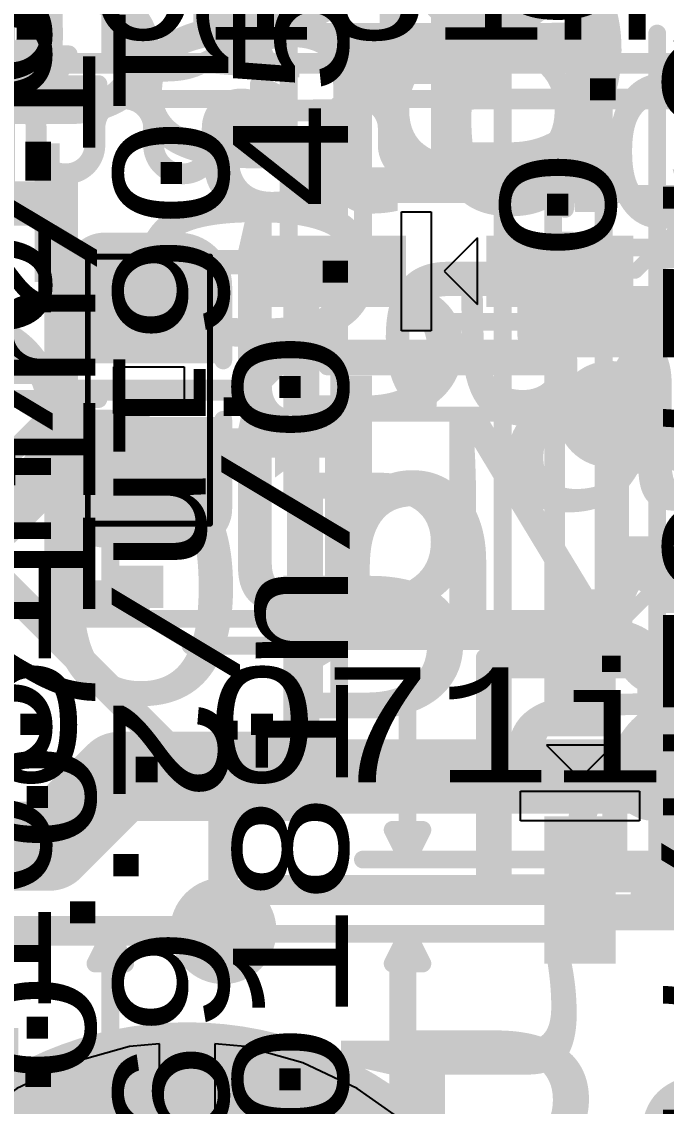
# Model space of a CAD drawing. Header units: inches. Extents: x -2.12 to 4.45, y -3.15 to 1.57.
# Drawn here: x 2.405 to 2.6219, y -1.1267 to -0.7616 of the extents above; entities that cross this region are included whole.
import ezdxf

# ---------------------------------------------------------------- set-up
doc = ezdxf.new("R2010")
doc.units = ezdxf.units.IN
doc.header["$MEASUREMENT"] = 0
for name, color, linetype in [('Bottom', 5, 'Continuous'), ('Bottom Solder', 6, 'Continuous'), ('Measures', 56, 'Continuous'), ('tDocu', 76, 'Continuous'), ('Top', 1, 'Continuous'), ('Top Glue Points', 56, 'Continuous'), ('Top Overlay', 2, 'Continuous'), ('Top Paste', 8, 'Continuous'), ('Top Solder', 216, 'Continuous'), ('Top Value', 56, 'Continuous'), ('tPlace', 56, 'Continuous'), ('Via Holes', 16, 'Continuous')]:
    doc.layers.add(name, color=color, linetype=linetype)
doc.styles.add('Arial', font='', dxfattribs={"height": 0.2})
doc.styles.add('Courier New', font='', dxfattribs={"height": 0.2})
doc.styles.get('Arial').set_extended_font_data('Arial')
doc.styles.get('Courier New').set_extended_font_data('Courier New')

# ---------------------------------------------------------------- blocks, each defined once
blk = doc.blocks.new('SOD323_NEX_L_3')
at = {"layer": 'Measures', "const_width": 0.006}
blk.add_lwpolyline([(-0.103, 0.058), (-0.053, 0.058)], dxfattribs=at)
at = {"layer": 'Measures', "const_width": 0.003}
blk.add_lwpolyline([(-0.1045, 0.058, 1), (-0.1015, 0.058, 1)], format="xyb", close=True, dxfattribs=at)
at = {"layer": 'Measures', "style": 'Courier New'}
blk.add_text('0.018in/0.457mm', height=0.03875, dxfattribs=at).set_placement((-0.199, 0.078))
blk = doc.blocks.new('SOD323_NEX_L_8')
at = {"layer": 'Measures', "style": 'Courier New'}
for s, height, p in [('0.071in/1.803mm', 0.03875, (-0.159, -0.172)), ('Default Padstyle: RX41p5Y16D0T', 0.0775, (-0.644, -0.333)), ('Alt 1 Padstyle: OX60Y90D30P', 0.0775, (-0.583, -0.408))]:
    blk.add_text(s, height=height, dxfattribs=at).set_placement(p)
blk = doc.blocks.new('SOD323_NEX_L_9')
at = {"layer": 'Top'}
for points in [[(-0.059, 0.008), (-0.0175, 0.008), (-0.0175, -0.008), (-0.059, -0.008)], [(0.0175, 0.008), (0.059, 0.008), (0.059, -0.008), (0.0175, -0.008)]]:
    blk.add_hatch(color=1, dxfattribs=at).paths.add_polyline_path(points)
at = {"layer": 'Top Paste'}
for points in [[(-0.059, 0.008), (-0.0175, 0.008), (-0.0175, -0.008), (-0.059, -0.008)], [(0.0175, 0.008), (0.059, 0.008), (0.059, -0.008), (0.0175, -0.008)]]:
    blk.add_hatch(color=8, dxfattribs=at).paths.add_polyline_path(points)
at = {"layer": 'Top Solder'}
for points in [[(-0.063, 0.012), (-0.0135, 0.012), (-0.0135, -0.012), (-0.063, -0.012)], [(0.0135, 0.012), (0.063, 0.012), (0.063, -0.012), (0.0135, -0.012)]]:
    blk.add_hatch(color=216, dxfattribs=at).paths.add_polyline_path(points)
at = {"layer": 'Measures', "const_width": 0.006}
for points in [[(-0.053, 0.058), (-0.053, 0.158)], [(0.053, 0.008), (0.053, 0.158)], [(-0.028, 0.058), (-0.028, 0.073)], [(-0.063, 0.053), (-0.063, 0.063)], [(-0.063, 0.063), (-0.053, 0.058)], [(-0.028, 0.058), (-0.018, 0.063)], [(-0.018, 0.053), (-0.018, 0.063)], [(-0.103, 0.058), (-0.053, 0.058)], [(-0.063, 0.053), (-0.053, 0.058)], [(-0.053, 0), (-0.053, 0.058)], [(-0.028, 0.058), (-0.018, 0.053)], [(-0.028, 0.058), (0.022, 0.058)], [(-0.028, 0), (-0.028, 0.058)], [(0, 0.026), (0.236, 0.026)], [(0.053, 0.008), (0.153, 0.008)], [(0.053, 0), (0.053, 0.008)], [(-0.036, -0.126), (-0.036, 0)], [(0.036, -0.126), (0.036, 0)], [(0.053, -0.008), (0.153, -0.008)], [(0, -0.026), (0.236, -0.026)], [(-0.046, -0.132), (-0.046, -0.122)], [(-0.046, -0.122), (-0.036, -0.126)], [(0.036, -0.126), (0.046, -0.122)], [(0.046, -0.132), (0.046, -0.122)], [(-0.086, -0.126), (-0.036, -0.126)], [(-0.046, -0.132), (-0.036, -0.126)], [(-0.036, -0.142), (-0.036, -0.126)], [(0.036, -0.126), (0.046, -0.132)], [(0.036, -0.126), (0.086, -0.126)], [(0.036, -0.142), (0.036, -0.126)]]:
    blk.add_lwpolyline(points, dxfattribs=at)
at = {"layer": 'Measures', "const_width": 0.003}
for points in [[(-0.0295, 0.073, 1), (-0.0265, 0.073, 1)], [(-0.0645, 0.063, 1), (-0.0615, 0.063, 1)], [(-0.0645, 0.063, 1), (-0.0615, 0.063, 1)], [(-0.0195, 0.063, 1), (-0.0165, 0.063, 1)], [(-0.0195, 0.063, 1), (-0.0165, 0.063, 1)], [(-0.1045, 0.058, 1), (-0.1015, 0.058, 1)], [(-0.0545, 0.058, 1), (-0.0515, 0.058, 1)], [(-0.0545, 0.058, 1), (-0.0515, 0.058, 1)], [(-0.0545, 0.058, 1), (-0.0515, 0.058, 1)], [(-0.0545, 0.058, 1), (-0.0515, 0.058, 1)], [(-0.0545, 0.058, 1), (-0.0515, 0.058, 1)], [(-0.0295, 0.058, 1), (-0.0265, 0.058, 1)], [(-0.0295, 0.058, 1), (-0.0265, 0.058, 1)], [(-0.0295, 0.058, 1), (-0.0265, 0.058, 1)], [(-0.0295, 0.058, 1), (-0.0265, 0.058, 1)], [(-0.0295, 0.058, 1), (-0.0265, 0.058, 1)], [(0.0205, 0.058, 1), (0.0235, 0.058, 1)], [(-0.0645, 0.053, 1), (-0.0615, 0.053, 1)], [(-0.0645, 0.053, 1), (-0.0615, 0.053, 1)], [(-0.0195, 0.053, 1), (-0.0165, 0.053, 1)], [(-0.0195, 0.053, 1), (-0.0165, 0.053, 1)], [(-0.0015, 0.026, 1), (0.0015, 0.026, 1)], [(0.0515, 0.008, 1), (0.0545, 0.008, 1)], [(0.0515, 0.008, 1), (0.0545, 0.008, 1)], [(0.0515, 0.008, 1), (0.0545, 0.008, 1)], [(-0.0545, 0, 1), (-0.0515, 0, 1)], [(-0.0375, 0, 1), (-0.0345, 0, 1)], [(-0.0295, 0, 1), (-0.0265, 0, 1)], [(0.0345, 0, 1), (0.0375, 0, 1)], [(0.0515, 0, 1), (0.0545, 0, 1)], [(0.0515, -0.008, 1), (0.0545, -0.008, 1)], [(-0.0015, -0.026, 1), (0.0015, -0.026, 1)], [(-0.0475, -0.122, 1), (-0.0445, -0.122, 1)], [(-0.0475, -0.122, 1), (-0.0445, -0.122, 1)], [(0.0445, -0.122, 1), (0.0475, -0.122, 1)], [(0.0445, -0.122, 1), (0.0475, -0.122, 1)], [(-0.0875, -0.126, 1), (-0.0845, -0.126, 1)], [(-0.0375, -0.126, 1), (-0.0345, -0.126, 1)], [(-0.0375, -0.126, 1), (-0.0345, -0.126, 1)], [(-0.0375, -0.126, 1), (-0.0345, -0.126, 1)], [(-0.0375, -0.126, 1), (-0.0345, -0.126, 1)], [(-0.0375, -0.126, 1), (-0.0345, -0.126, 1)], [(0.0345, -0.126, 1), (0.0375, -0.126, 1)], [(0.0345, -0.126, 1), (0.0375, -0.126, 1)], [(0.0345, -0.126, 1), (0.0375, -0.126, 1)], [(0.0345, -0.126, 1), (0.0375, -0.126, 1)], [(0.0345, -0.126, 1), (0.0375, -0.126, 1)], [(-0.0475, -0.132, 1), (-0.0445, -0.132, 1)], [(-0.0475, -0.132, 1), (-0.0445, -0.132, 1)], [(0.0445, -0.132, 1), (0.0475, -0.132, 1)], [(0.0445, -0.132, 1), (0.0475, -0.132, 1)], [(-0.0375, -0.142, 1), (-0.0345, -0.142, 1)], [(0.0345, -0.142, 1), (0.0375, -0.142, 1)]]:
    blk.add_lwpolyline(points, format="xyb", close=True, dxfattribs=at)
at = {"layer": 'tDocu', "const_width": 0.006}
for points in [[(-0.036, -0.026), (-0.036, 0.026)], [(-0.036, 0.026), (0.036, 0.026)], [(0.036, -0.026), (0.036, 0.026)], [(-0.053, -0.008), (-0.053, 0.008)], [(-0.053, 0.008), (-0.036, 0.008)], [(-0.036, -0.008), (-0.036, 0.008)], [(0.035, 0.008), (0.053, 0.008)], [(0.035, 0.008), (0.036, -0.008)], [(0.053, -0.008), (0.053, 0.008)], [(-0.053, -0.008), (-0.036, -0.008)], [(0.036, -0.008), (0.053, -0.008)], [(-0.036, -0.026), (0.036, -0.026)]]:
    blk.add_lwpolyline(points, dxfattribs=at)
at = {"layer": 'tDocu', "const_width": 0.003}
for points in [[(-0.0375, 0.026, 1), (-0.0345, 0.026, 1)], [(-0.0375, 0.026, 1), (-0.0345, 0.026, 1)], [(0.0345, 0.026, 1), (0.0375, 0.026, 1)], [(0.0345, 0.026, 1), (0.0375, 0.026, 1)], [(-0.0545, 0.008, 1), (-0.0515, 0.008, 1)], [(-0.0545, 0.008, 1), (-0.0515, 0.008, 1)], [(-0.0375, 0.008, 1), (-0.0345, 0.008, 1)], [(-0.0375, 0.008, 1), (-0.0345, 0.008, 1)], [(0.0335, 0.008, 1), (0.0365, 0.008, 1)], [(0.0335, 0.008, 1), (0.0365, 0.008, 1)], [(0.0515, 0.008, 1), (0.0545, 0.008, 1)], [(0.0515, 0.008, 1), (0.0545, 0.008, 1)], [(-0.0545, -0.008, 1), (-0.0515, -0.008, 1)], [(-0.0545, -0.008, 1), (-0.0515, -0.008, 1)], [(-0.0375, -0.008, 1), (-0.0345, -0.008, 1)], [(-0.0375, -0.008, 1), (-0.0345, -0.008, 1)], [(0.0345, -0.008, 1), (0.0375, -0.008, 1)], [(0.0345, -0.008, 1), (0.0375, -0.008, 1)], [(0.0515, -0.008, 1), (0.0545, -0.008, 1)], [(0.0515, -0.008, 1), (0.0545, -0.008, 1)], [(-0.0375, -0.026, 1), (-0.0345, -0.026, 1)], [(-0.0375, -0.026, 1), (-0.0345, -0.026, 1)], [(0.0345, -0.026, 1), (0.0375, -0.026, 1)], [(0.0345, -0.026, 1), (0.0375, -0.026, 1)]]:
    blk.add_lwpolyline(points, format="xyb", close=True, dxfattribs=at)
at = {"layer": 'tPlace'}
for p, q in [((-0.015, -0.02), (-0.015, 0.02)), ((-0.015, 0.02), (-0.005, 0.02)), ((-0.005, 0.02), (-0.005, -0.02)), ((0.0105, 0.01121), (-0.00071, 0)), ((0.0105, -0.01121), (0.0105, 0.01121)), ((-0.00071, 0), (0.0105, -0.01121)), ((-0.005, -0.02), (-0.015, -0.02))]:
    blk.add_line(p, q, dxfattribs=at)
at = {"layer": 'tPlace', "const_width": 0.006}
for points in [[(-0.04, 0.02), (-0.04, 0.032)], [(-0.04, 0.032), (0.04, 0.032)], [(0.04, 0.021), (0.04, 0.032)], [(-0.04, -0.032), (-0.04, -0.02)], [(0.04, -0.032), (0.04, -0.021)], [(-0.04, -0.032), (0.04, -0.032)]]:
    blk.add_lwpolyline(points, dxfattribs=at)
at = {"layer": 'tPlace', "const_width": 0.003}
for points in [[(-0.0415, 0.032, 1), (-0.0385, 0.032, 1)], [(-0.0415, 0.032, 1), (-0.0385, 0.032, 1)], [(0.0385, 0.032, 1), (0.0415, 0.032, 1)], [(0.0385, 0.032, 1), (0.0415, 0.032, 1)], [(-0.0415, 0.02, 1), (-0.0385, 0.02, 1)], [(0.0385, 0.021, 1), (0.0415, 0.021, 1)], [(-0.0415, -0.02, 1), (-0.0385, -0.02, 1)], [(0.0385, -0.021, 1), (0.0415, -0.021, 1)], [(-0.0415, -0.032, 1), (-0.0385, -0.032, 1)], [(-0.0415, -0.032, 1), (-0.0385, -0.032, 1)], [(0.0385, -0.032, 1), (0.0415, -0.032, 1)], [(0.0385, -0.032, 1), (0.0415, -0.032, 1)]]:
    blk.add_lwpolyline(points, format="xyb", close=True, dxfattribs=at)
at = {"layer": 'Measures', "style": 'Courier New'}
for s, height, p in [('0.018in/0.457mm', 0.03875, (-0.199, 0.078)), ('0.071in/1.803mm', 0.03875, (-0.159, -0.172)), ('Default Padstyle: RX41p5Y16D0T', 0.0775, (-0.644, -0.333))]:
    blk.add_text(s, height=height, dxfattribs=at).set_placement(p)
blk = doc.blocks.new('SOD323_NEX_L_10')
at = {"layer": 'Top'}
for points in [[(-0.059, 0.008), (-0.0175, 0.008), (-0.0175, -0.008), (-0.059, -0.008)], [(0.0175, 0.008), (0.059, 0.008), (0.059, -0.008), (0.0175, -0.008)]]:
    blk.add_hatch(color=1, dxfattribs=at).paths.add_polyline_path(points)
at = {"layer": 'Top Paste'}
for points in [[(-0.059, 0.008), (-0.0175, 0.008), (-0.0175, -0.008), (-0.059, -0.008)], [(0.0175, 0.008), (0.059, 0.008), (0.059, -0.008), (0.0175, -0.008)]]:
    blk.add_hatch(color=8, dxfattribs=at).paths.add_polyline_path(points)
at = {"layer": 'Top Solder'}
for points in [[(-0.063, 0.012), (-0.0135, 0.012), (-0.0135, -0.012), (-0.063, -0.012)], [(0.0135, 0.012), (0.063, 0.012), (0.063, -0.012), (0.0135, -0.012)]]:
    blk.add_hatch(color=216, dxfattribs=at).paths.add_polyline_path(points)
at = {"layer": 'Measures', "const_width": 0.006}
for points in [[(-0.053, 0.173), (-0.053, 0.158)], [(0.053, 0.173), (0.053, 0.158)], [(-0.063, 0.163), (-0.063, 0.153)], [(-0.063, 0.163), (-0.053, 0.158)], [(0.063, 0.163), (0.053, 0.158)], [(0.063, 0.163), (0.063, 0.153)], [(-0.103, 0.158), (-0.053, 0.158)], [(-0.053, 0.158), (-0.063, 0.153)], [(-0.053, 0.158), (-0.053, 0.058)], [(0.053, 0.158), (0.063, 0.153)], [(0.053, 0.158), (0.103, 0.158)], [(0.053, 0.158), (0.053, 0.008)], [(0.236, 0.076), (0.236, 0.026)], [(-0.028, 0.073), (-0.028, 0.058)], [(-0.063, 0.063), (-0.063, 0.053)], [(-0.063, 0.063), (-0.053, 0.058)], [(-0.018, 0.063), (-0.028, 0.058)], [(-0.018, 0.063), (-0.018, 0.053)], [(-0.103, 0.058), (-0.053, 0.058)], [(-0.053, 0.058), (-0.063, 0.053)], [(-0.053, 0.058), (-0.053, 0)], [(-0.028, 0.058), (-0.018, 0.053)], [(-0.028, 0.058), (0.022, 0.058)], [(-0.028, 0.058), (-0.028, 0)], [(0.153, 0.058), (0.153, 0.008)], [(0.23, 0.036), (0.24, 0.036)], [(0.23, 0.036), (0.236, 0.026)], [(0.24, 0.036), (0.236, 0.026)], [(0, 0.026), (0.236, 0.026)], [(0.236, 0.026), (0.25, 0.026)], [(0.148, 0.018), (0.158, 0.018)], [(0.148, 0.018), (0.153, 0.008)], [(0.158, 0.018), (0.153, 0.008)], [(0.053, 0.008), (0.153, 0.008)], [(0.053, 0.008), (0.053, 0)], [(0.153, 0.008), (0.168, 0.008)], [(-0.036, 0), (-0.036, -0.126)], [(0.036, 0), (0.036, -0.126)], [(0.053, -0.008), (0.153, -0.008)], [(0.153, -0.008), (0.148, -0.018)], [(0.153, -0.008), (0.158, -0.018)], [(0.153, -0.008), (0.153, -0.058)], [(0.153, -0.008), (0.168, -0.008)], [(0.148, -0.018), (0.158, -0.018)], [(0, -0.026), (0.236, -0.026)], [(0.236, -0.026), (0.23, -0.036)], [(0.236, -0.026), (0.24, -0.036)], [(0.236, -0.026), (0.236, -0.076)], [(0.236, -0.026), (0.25, -0.026)]]:
    blk.add_lwpolyline(points, dxfattribs=at)
at = {"layer": 'Measures', "const_width": 0.003}
for points in [[(-0.0545, 0.173, 1), (-0.0515, 0.173, 1)], [(0.0515, 0.173, 1), (0.0545, 0.173, 1)], [(-0.0645, 0.163, 1), (-0.0615, 0.163, 1)], [(-0.0645, 0.163, 1), (-0.0615, 0.163, 1)], [(0.0615, 0.163, 1), (0.0645, 0.163, 1)], [(0.0615, 0.163, 1), (0.0645, 0.163, 1)], [(-0.1045, 0.158, 1), (-0.1015, 0.158, 1)], [(-0.0545, 0.158, 1), (-0.0515, 0.158, 1)], [(-0.0545, 0.158, 1), (-0.0515, 0.158, 1)], [(-0.0545, 0.158, 1), (-0.0515, 0.158, 1)], [(-0.0545, 0.158, 1), (-0.0515, 0.158, 1)], [(-0.0545, 0.158, 1), (-0.0515, 0.158, 1)], [(0.0515, 0.158, 1), (0.0545, 0.158, 1)], [(0.0515, 0.158, 1), (0.0545, 0.158, 1)], [(0.0515, 0.158, 1), (0.0545, 0.158, 1)], [(0.0515, 0.158, 1), (0.0545, 0.158, 1)], [(0.0515, 0.158, 1), (0.0545, 0.158, 1)], [(0.1015, 0.158, 1), (0.1045, 0.158, 1)], [(-0.0645, 0.153, 1), (-0.0615, 0.153, 1)], [(-0.0645, 0.153, 1), (-0.0615, 0.153, 1)], [(0.0615, 0.153, 1), (0.0645, 0.153, 1)], [(0.0615, 0.153, 1), (0.0645, 0.153, 1)], [(0.2345, 0.076, 1), (0.2375, 0.076, 1)], [(-0.0295, 0.073, 1), (-0.0265, 0.073, 1)], [(-0.0645, 0.063, 1), (-0.0615, 0.063, 1)], [(-0.0645, 0.063, 1), (-0.0615, 0.063, 1)], [(-0.0195, 0.063, 1), (-0.0165, 0.063, 1)], [(-0.0195, 0.063, 1), (-0.0165, 0.063, 1)], [(-0.1045, 0.058, 1), (-0.1015, 0.058, 1)], [(-0.0545, 0.058, 1), (-0.0515, 0.058, 1)], [(-0.0545, 0.058, 1), (-0.0515, 0.058, 1)], [(-0.0545, 0.058, 1), (-0.0515, 0.058, 1)], [(-0.0545, 0.058, 1), (-0.0515, 0.058, 1)], [(-0.0545, 0.058, 1), (-0.0515, 0.058, 1)], [(-0.0295, 0.058, 1), (-0.0265, 0.058, 1)], [(-0.0295, 0.058, 1), (-0.0265, 0.058, 1)], [(-0.0295, 0.058, 1), (-0.0265, 0.058, 1)], [(-0.0295, 0.058, 1), (-0.0265, 0.058, 1)], [(-0.0295, 0.058, 1), (-0.0265, 0.058, 1)], [(0.0205, 0.058, 1), (0.0235, 0.058, 1)], [(0.1515, 0.058, 1), (0.1545, 0.058, 1)], [(-0.0645, 0.053, 1), (-0.0615, 0.053, 1)], [(-0.0645, 0.053, 1), (-0.0615, 0.053, 1)], [(-0.0195, 0.053, 1), (-0.0165, 0.053, 1)], [(-0.0195, 0.053, 1), (-0.0165, 0.053, 1)], [(0.2285, 0.036, 1), (0.2315, 0.036, 1)], [(0.2285, 0.036, 1), (0.2315, 0.036, 1)], [(0.2385, 0.036, 1), (0.2415, 0.036, 1)], [(0.2385, 0.036, 1), (0.2415, 0.036, 1)], [(-0.0015, 0.026, 1), (0.0015, 0.026, 1)], [(0.2345, 0.026, 1), (0.2375, 0.026, 1)], [(0.2345, 0.026, 1), (0.2375, 0.026, 1)], [(0.2345, 0.026, 1), (0.2375, 0.026, 1)], [(0.2345, 0.026, 1), (0.2375, 0.026, 1)], [(0.2345, 0.026, 1), (0.2375, 0.026, 1)], [(0.2485, 0.026, 1), (0.2515, 0.026, 1)], [(0.1465, 0.018, 1), (0.1495, 0.018, 1)], [(0.1465, 0.018, 1), (0.1495, 0.018, 1)], [(0.1565, 0.018, 1), (0.1595, 0.018, 1)], [(0.1565, 0.018, 1), (0.1595, 0.018, 1)], [(0.0515, 0.008, 1), (0.0545, 0.008, 1)], [(0.0515, 0.008, 1), (0.0545, 0.008, 1)], [(0.0515, 0.008, 1), (0.0545, 0.008, 1)], [(0.1515, 0.008, 1), (0.1545, 0.008, 1)], [(0.1515, 0.008, 1), (0.1545, 0.008, 1)], [(0.1515, 0.008, 1), (0.1545, 0.008, 1)], [(0.1515, 0.008, 1), (0.1545, 0.008, 1)], [(0.1515, 0.008, 1), (0.1545, 0.008, 1)], [(0.1665, 0.008, 1), (0.1695, 0.008, 1)], [(-0.0545, 0, 1), (-0.0515, 0, 1)], [(-0.0375, 0, 1), (-0.0345, 0, 1)], [(-0.0295, 0, 1), (-0.0265, 0, 1)], [(0.0345, 0, 1), (0.0375, 0, 1)], [(0.0515, 0, 1), (0.0545, 0, 1)], [(0.0515, -0.008, 1), (0.0545, -0.008, 1)], [(0.1515, -0.008, 1), (0.1545, -0.008, 1)], [(0.1515, -0.008, 1), (0.1545, -0.008, 1)], [(0.1515, -0.008, 1), (0.1545, -0.008, 1)], [(0.1515, -0.008, 1), (0.1545, -0.008, 1)], [(0.1515, -0.008, 1), (0.1545, -0.008, 1)], [(0.1665, -0.008, 1), (0.1695, -0.008, 1)], [(0.1465, -0.018, 1), (0.1495, -0.018, 1)], [(0.1465, -0.018, 1), (0.1495, -0.018, 1)], [(0.1565, -0.018, 1), (0.1595, -0.018, 1)], [(0.1565, -0.018, 1), (0.1595, -0.018, 1)], [(-0.0015, -0.026, 1), (0.0015, -0.026, 1)], [(0.2345, -0.026, 1), (0.2375, -0.026, 1)], [(0.2345, -0.026, 1), (0.2375, -0.026, 1)], [(0.2345, -0.026, 1), (0.2375, -0.026, 1)], [(0.2345, -0.026, 1), (0.2375, -0.026, 1)], [(0.2345, -0.026, 1), (0.2375, -0.026, 1)], [(0.2485, -0.026, 1), (0.2515, -0.026, 1)]]:
    blk.add_lwpolyline(points, format="xyb", close=True, dxfattribs=at)
at = {"layer": 'tDocu', "const_width": 0.006}
for points in [[(-0.036, 0.026), (-0.036, -0.026)], [(-0.036, 0.026), (0.036, 0.026)], [(0.036, 0.026), (0.036, -0.026)], [(-0.053, 0.008), (-0.053, -0.008)], [(-0.053, 0.008), (-0.036, 0.008)], [(-0.036, 0.008), (-0.036, -0.008)], [(0.035, 0.008), (0.053, 0.008)], [(0.035, 0.008), (0.036, -0.008)], [(0.053, 0.008), (0.053, -0.008)], [(-0.053, -0.008), (-0.036, -0.008)], [(0.036, -0.008), (0.053, -0.008)], [(-0.036, -0.026), (0.036, -0.026)]]:
    blk.add_lwpolyline(points, dxfattribs=at)
at = {"layer": 'tDocu', "const_width": 0.003}
for points in [[(-0.0375, 0.026, 1), (-0.0345, 0.026, 1)], [(-0.0375, 0.026, 1), (-0.0345, 0.026, 1)], [(0.0345, 0.026, 1), (0.0375, 0.026, 1)], [(0.0345, 0.026, 1), (0.0375, 0.026, 1)], [(-0.0545, 0.008, 1), (-0.0515, 0.008, 1)], [(-0.0545, 0.008, 1), (-0.0515, 0.008, 1)], [(-0.0375, 0.008, 1), (-0.0345, 0.008, 1)], [(-0.0375, 0.008, 1), (-0.0345, 0.008, 1)], [(0.0335, 0.008, 1), (0.0365, 0.008, 1)], [(0.0335, 0.008, 1), (0.0365, 0.008, 1)], [(0.0515, 0.008, 1), (0.0545, 0.008, 1)], [(0.0515, 0.008, 1), (0.0545, 0.008, 1)], [(-0.0545, -0.008, 1), (-0.0515, -0.008, 1)], [(-0.0545, -0.008, 1), (-0.0515, -0.008, 1)], [(-0.0375, -0.008, 1), (-0.0345, -0.008, 1)], [(-0.0375, -0.008, 1), (-0.0345, -0.008, 1)], [(0.0345, -0.008, 1), (0.0375, -0.008, 1)], [(0.0345, -0.008, 1), (0.0375, -0.008, 1)], [(0.0515, -0.008, 1), (0.0545, -0.008, 1)], [(0.0515, -0.008, 1), (0.0545, -0.008, 1)], [(-0.0375, -0.026, 1), (-0.0345, -0.026, 1)], [(-0.0375, -0.026, 1), (-0.0345, -0.026, 1)], [(0.0345, -0.026, 1), (0.0375, -0.026, 1)], [(0.0345, -0.026, 1), (0.0375, -0.026, 1)]]:
    blk.add_lwpolyline(points, format="xyb", close=True, dxfattribs=at)
at = {"layer": 'tPlace'}
for p, q in [((-0.015, -0.02), (-0.015, 0.02)), ((-0.015, 0.02), (-0.005, 0.02)), ((-0.005, 0.02), (-0.005, -0.02)), ((0.0105, 0.01121), (-0.00071, 0)), ((0.0105, -0.01121), (0.0105, 0.01121)), ((-0.00071, 0), (0.0105, -0.01121)), ((-0.005, -0.02), (-0.015, -0.02))]:
    blk.add_line(p, q, dxfattribs=at)
at = {"layer": 'tPlace', "const_width": 0.006}
for points in [[(-0.04, 0.032), (-0.04, 0.02)], [(-0.04, 0.032), (0.04, 0.032)], [(0.04, 0.032), (0.04, 0.021)], [(-0.04, -0.02), (-0.04, -0.032)], [(0.04, -0.021), (0.04, -0.032)], [(-0.04, -0.032), (0.04, -0.032)]]:
    blk.add_lwpolyline(points, dxfattribs=at)
at = {"layer": 'tPlace', "const_width": 0.003}
for points in [[(-0.0415, 0.032, 1), (-0.0385, 0.032, 1)], [(-0.0415, 0.032, 1), (-0.0385, 0.032, 1)], [(0.0385, 0.032, 1), (0.0415, 0.032, 1)], [(0.0385, 0.032, 1), (0.0415, 0.032, 1)], [(-0.0415, 0.02, 1), (-0.0385, 0.02, 1)], [(0.0385, 0.021, 1), (0.0415, 0.021, 1)], [(-0.0415, -0.02, 1), (-0.0385, -0.02, 1)], [(0.0385, -0.021, 1), (0.0415, -0.021, 1)], [(-0.0415, -0.032, 1), (-0.0385, -0.032, 1)], [(-0.0415, -0.032, 1), (-0.0385, -0.032, 1)], [(0.0385, -0.032, 1), (0.0415, -0.032, 1)], [(0.0385, -0.032, 1), (0.0415, -0.032, 1)]]:
    blk.add_lwpolyline(points, format="xyb", close=True, dxfattribs=at)
at = {"layer": 'Measures', "style": 'Courier New'}
for s, p in [('0.106in/2.692mm', (-0.159, 0.178)), ('0.018in/0.457mm', (-0.199, 0.078)), ('0.016in/0.406mm', (0.173, -0.012))]:
    blk.add_text(s, height=0.03875, dxfattribs=at).set_placement(p)
blk = doc.blocks.new('SOD323_NEX_L_11')
at = {"layer": 'Measures', "const_width": 0.006}
for points in [[(-0.053, 0.158), (-0.053, 0.173)], [(0.053, 0.158), (0.053, 0.173)], [(-0.063, 0.153), (-0.063, 0.163)], [(-0.053, 0.158), (-0.063, 0.163)], [(0.053, 0.158), (0.063, 0.163)], [(0.063, 0.153), (0.063, 0.163)], [(-0.053, 0.158), (-0.103, 0.158)], [(-0.063, 0.153), (-0.053, 0.158)], [(-0.053, 0.058), (-0.053, 0.158)], [(0.063, 0.153), (0.053, 0.158)], [(0.103, 0.158), (0.053, 0.158)], [(0.053, 0.008), (0.053, 0.158)]]:
    blk.add_lwpolyline(points, dxfattribs=at)
at = {"layer": 'Measures', "const_width": 0.003}
for points in [[(-0.0545, 0.173, 1), (-0.0515, 0.173, 1)], [(0.0515, 0.173, 1), (0.0545, 0.173, 1)], [(-0.0645, 0.163, 1), (-0.0615, 0.163, 1)], [(-0.0645, 0.163, 1), (-0.0615, 0.163, 1)], [(0.0615, 0.163, 1), (0.0645, 0.163, 1)], [(0.0615, 0.163, 1), (0.0645, 0.163, 1)], [(-0.0545, 0.158, 1), (-0.0515, 0.158, 1)], [(-0.0545, 0.158, 1), (-0.0515, 0.158, 1)], [(-0.0545, 0.158, 1), (-0.0515, 0.158, 1)], [(-0.0545, 0.158, 1), (-0.0515, 0.158, 1)], [(-0.0545, 0.158, 1), (-0.0515, 0.158, 1)], [(0.0515, 0.158, 1), (0.0545, 0.158, 1)], [(0.0515, 0.158, 1), (0.0545, 0.158, 1)], [(0.0515, 0.158, 1), (0.0545, 0.158, 1)], [(0.0515, 0.158, 1), (0.0545, 0.158, 1)], [(0.0515, 0.158, 1), (0.0545, 0.158, 1)], [(0.1015, 0.158, 1), (0.1045, 0.158, 1)], [(-0.0645, 0.153, 1), (-0.0615, 0.153, 1)], [(-0.0645, 0.153, 1), (-0.0615, 0.153, 1)], [(0.0615, 0.153, 1), (0.0645, 0.153, 1)], [(0.0615, 0.153, 1), (0.0645, 0.153, 1)]]:
    blk.add_lwpolyline(points, format="xyb", close=True, dxfattribs=at)
at = {"layer": 'Measures', "style": 'Courier New'}
blk.add_text('0.106in/2.692mm', height=0.03875, dxfattribs=at).set_placement((-0.159, 0.178))
blk = doc.blocks.new('SMT_SPACER_5MMX2_5M_26')
at = {"layer": 'Top'}
h = blk.add_hatch(color=1, dxfattribs=at)
edge = h.paths.add_edge_path()
edge.add_arc((0, 0), 0.11811, 0, 360)
at = {"layer": 'Top Paste'}
h = blk.add_hatch(color=8, dxfattribs=at)
edge = h.paths.add_edge_path()
edge.add_arc((0, 0), 0.11811, 0, 360)
at = {"layer": 'Top Solder'}
h = blk.add_hatch(color=216, dxfattribs=at)
edge = h.paths.add_edge_path()
edge.add_arc((0, 0), 0.12211, 0, 360)
at = {"layer": 'Top Paste'}
for p, q in [((-0.01939, 0.1139), (-0.03893, 0.10851)), ((-0.0093, 0.11488), (-0.01939, 0.1139)), ((-0.0093, 0.07967), (-0.0093, 0.11488)), ((0.0093, 0.11488), (0.0093, 0.07967)), ((0.01939, 0.1139), (0.0093, 0.11488)), ((0.0093, 0.11488), (0.0093, 0.11488)), ((0.03893, 0.10851), (0.01939, 0.1139)), ((-0.03893, 0.10851), (-0.05727, 0.09985)), ((0.05727, 0.09985), (0.03893, 0.10851)), ((-0.05727, 0.09985), (-0.07385, 0.08818)), ((0.07385, 0.08818), (0.05727, 0.09985)), ((-0.07385, 0.08818), (-0.08818, 0.07385)), ((0.08818, 0.07385), (0.07385, 0.08818)), ((-0.02899, 0.07523), (-0.01599, 0.07876)), ((-0.01599, 0.07876), (-0.0093, 0.07967)), ((-0.0093, 0.07967), (-0.0093, 0.07967)), ((0.0093, 0.07967), (0.01598, 0.07876)), ((0.01598, 0.07876), (0.02899, 0.07523)), ((-0.08818, 0.07385), (-0.09985, 0.05727)), ((-0.0412, 0.06951), (-0.02899, 0.07523)), ((0.02899, 0.07523), (0.0412, 0.06951)), ((0.09985, 0.05727), (0.08818, 0.07385)), ((-0.05223, 0.06177), (-0.0412, 0.06951)), ((0.0412, 0.06951), (0.05223, 0.06177)), ((-0.06177, 0.05223), (-0.05223, 0.06177)), ((0.05223, 0.06177), (0.06177, 0.05223)), ((-0.09985, 0.05727), (-0.10851, 0.03893)), ((0.10851, 0.03893), (0.09985, 0.05727)), ((-0.06951, 0.0412), (-0.06177, 0.05223)), ((0.06177, 0.05223), (0.06951, 0.0412)), ((-0.07523, 0.02899), (-0.06951, 0.0412)), ((0.06951, 0.0412), (0.07523, 0.02899)), ((-0.10851, 0.03893), (-0.1139, 0.01939)), ((0.1139, 0.01939), (0.10851, 0.03893)), ((-0.07876, 0.01598), (-0.07523, 0.02899)), ((0.07523, 0.02899), (0.07876, 0.01598)), ((-0.1139, 0.01939), (-0.11488, 0.0093)), ((0.11488, 0.0093), (0.1139, 0.01939)), ((-0.07967, 0.0093), (-0.07876, 0.01598)), ((0.07876, 0.01598), (0.07967, 0.0093)), ((-0.11488, 0.0093), (-0.07967, 0.0093)), ((-0.11488, 0.0093), (-0.11488, 0.0093)), ((0.07967, 0.0093), (0.07967, 0.0093)), ((0.07967, 0.0093), (0.11488, 0.0093)), ((-0.07967, -0.0093), (-0.11488, -0.0093)), ((-0.11488, -0.0093), (-0.1139, -0.01939)), ((-0.07876, -0.01599), (-0.07967, -0.0093)), ((-0.07967, -0.0093), (-0.07967, -0.0093)), ((0.07967, -0.0093), (0.07876, -0.01599)), ((0.11488, -0.0093), (0.07967, -0.0093)), ((0.1139, -0.01939), (0.11488, -0.0093)), ((0.11488, -0.0093), (0.11488, -0.0093)), ((-0.07523, -0.02899), (-0.07876, -0.01599)), ((0.07876, -0.01599), (0.07523, -0.02899)), ((-0.1139, -0.01939), (-0.10851, -0.03893)), ((0.10851, -0.03893), (0.1139, -0.01939)), ((-0.06951, -0.0412), (-0.07523, -0.02899)), ((0.07523, -0.02899), (0.06951, -0.0412)), ((-0.10851, -0.03893), (-0.09985, -0.05727)), ((0.09985, -0.05727), (0.10851, -0.03893)), ((-0.06177, -0.05223), (-0.06951, -0.0412)), ((0.06951, -0.0412), (0.06177, -0.05223)), ((-0.05223, -0.06177), (-0.06177, -0.05223)), ((0.06177, -0.05223), (0.05223, -0.06177)), ((-0.09985, -0.05727), (-0.08818, -0.07385)), ((0.08818, -0.07385), (0.09985, -0.05727)), ((-0.0412, -0.06951), (-0.05223, -0.06177)), ((0.05223, -0.06177), (0.0412, -0.06951)), ((-0.02899, -0.07523), (-0.0412, -0.06951)), ((0.0412, -0.06951), (0.02899, -0.07523)), ((-0.08818, -0.07385), (-0.07385, -0.08818)), ((-0.01599, -0.07876), (-0.02899, -0.07523)), ((0.02899, -0.07523), (0.01598, -0.07876)), ((0.07385, -0.08818), (0.08818, -0.07385)), ((-0.0093, -0.07967), (-0.01599, -0.07876)), ((-0.0093, -0.11488), (-0.0093, -0.07967)), ((0.01598, -0.07876), (0.0093, -0.07967)), ((0.0093, -0.07967), (0.0093, -0.07967)), ((0.0093, -0.07967), (0.0093, -0.11488)), ((-0.07385, -0.08818), (-0.05727, -0.09985)), ((0.05727, -0.09985), (0.07385, -0.08818)), ((-0.05727, -0.09985), (-0.03893, -0.10851)), ((0.03893, -0.10851), (0.05727, -0.09985)), ((-0.03893, -0.10851), (-0.01939, -0.1139)), ((0.01939, -0.1139), (0.03893, -0.10851)), ((-0.01939, -0.1139), (-0.0093, -0.11488)), ((-0.0093, -0.11488), (-0.0093, -0.11488)), ((0.0093, -0.11488), (0.01939, -0.1139))]:
    blk.add_line(p, q, dxfattribs=at)
blk = doc.blocks.new('C0603_37')
at = {"layer": 'Top'}
for points in [[(-0.043, 0.0197), (-0.013, 0.0197), (-0.013, -0.0197), (-0.043, -0.0197)], [(0.013, 0.0197), (0.043, 0.0197), (0.043, -0.0197), (0.013, -0.0197)]]:
    blk.add_hatch(color=1, dxfattribs=at).paths.add_polyline_path(points)
at = {"layer": 'Top Paste'}
for points in [[(-0.043, 0.0197), (-0.013, 0.0197), (-0.013, -0.0197), (-0.043, -0.0197)], [(0.013, 0.0197), (0.043, 0.0197), (0.043, -0.0197), (0.013, -0.0197)]]:
    blk.add_hatch(color=8, dxfattribs=at).paths.add_polyline_path(points)
at = {"layer": 'Top Solder'}
for points in [[(-0.047, 0.0237), (-0.009, 0.0237), (-0.009, -0.0237), (-0.047, -0.0237)], [(0.009, 0.0237), (0.047, 0.0237), (0.047, -0.0237), (0.009, -0.0237)]]:
    blk.add_hatch(color=216, dxfattribs=at).paths.add_polyline_path(points)
at = {"layer": 'Top', "const_width": 0.002}
for points in [[(-0.04496, 0.02056), (-0.04496, -0.02056)], [(-0.04496, 0.02056), (0.04496, 0.02056)], [(0.04496, 0.02056), (0.04496, -0.02056)], [(-0.04496, -0.02056), (0.04496, -0.02056)]]:
    blk.add_lwpolyline(points, dxfattribs=at)
at = {"layer": 'Top', "const_width": 0.001}
for points in [[(-0.04546, 0.02056, 1), (-0.04446, 0.02056, 1)], [(-0.04546, 0.02056, 1), (-0.04446, 0.02056, 1)], [(0.04446, 0.02056, 1), (0.04546, 0.02056, 1)], [(0.04446, 0.02056, 1), (0.04546, 0.02056, 1)], [(-0.04546, -0.02056, 1), (-0.04446, -0.02056, 1)], [(-0.04546, -0.02056, 1), (-0.04446, -0.02056, 1)], [(0.04446, -0.02056, 1), (0.04546, -0.02056, 1)], [(0.04446, -0.02056, 1), (0.04546, -0.02056, 1)]]:
    blk.add_lwpolyline(points, format="xyb", close=True, dxfattribs=at)
at = {"layer": 'Top Glue Points'}
for p, q in [((-0.00787, -0.01181), (-0.00787, 0.01181)), ((-0.00787, 0.01181), (0.00787, 0.01181)), ((0.00787, 0.01181), (0.00787, -0.01181)), ((0.00787, -0.01181), (-0.00787, -0.01181))]:
    blk.add_line(p, q, dxfattribs=at)
at = {"layer": 'tPlace', "const_width": 0.006}
for points in [[(-0.05, 0.015, -0.414214), (-0.04, 0.025)], [(0.04, 0.025, -0.414214), (0.05, 0.015)], [(0.05, -0.01, -0.414214), (0.035, -0.025)], [(-0.04, -0.025, -0.414214), (-0.05, -0.015)]]:
    blk.add_lwpolyline(points, format="xyb", dxfattribs=at)
for points in [[(-0.04, 0.025), (-0.01, 0.025)], [(0.01, 0.025), (0.04, 0.025)], [(-0.05, 0.015), (-0.05, -0.015)], [(0.05, 0.015), (0.05, -0.01)], [(-0.04, -0.025), (-0.01, -0.025)], [(0.01, -0.025), (0.035, -0.025)]]:
    blk.add_lwpolyline(points, dxfattribs=at)
at = {"layer": 'tPlace', "const_width": 0.003}
for points in [[(-0.0415, 0.025, 1), (-0.0385, 0.025, 1)], [(-0.0415, 0.025, 1), (-0.0385, 0.025, 1)], [(-0.0115, 0.025, 1), (-0.0085, 0.025, 1)], [(0.0085, 0.025, 1), (0.0115, 0.025, 1)], [(0.0385, 0.025, 1), (0.0415, 0.025, 1)], [(0.0385, 0.025, 1), (0.0415, 0.025, 1)], [(-0.0515, 0.015, 1), (-0.0485, 0.015, 1)], [(-0.0515, 0.015, 1), (-0.0485, 0.015, 1)], [(0.0485, 0.015, 1), (0.0515, 0.015, 1)], [(0.0485, 0.015, 1), (0.0515, 0.015, 1)], [(0.0485, -0.01, 1), (0.0515, -0.01, 1)], [(0.0485, -0.01, 1), (0.0515, -0.01, 1)], [(-0.0515, -0.015, 1), (-0.0485, -0.015, 1)], [(-0.0515, -0.015, 1), (-0.0485, -0.015, 1)], [(-0.0415, -0.025, 1), (-0.0385, -0.025, 1)], [(-0.0415, -0.025, 1), (-0.0385, -0.025, 1)], [(-0.0115, -0.025, 1), (-0.0085, -0.025, 1)], [(0.0085, -0.025, 1), (0.0115, -0.025, 1)], [(0.0335, -0.025, 1), (0.0365, -0.025, 1)], [(0.0335, -0.025, 1), (0.0365, -0.025, 1)]]:
    blk.add_lwpolyline(points, format="xyb", close=True, dxfattribs=at)
blk = doc.blocks.new('CONN_QTH_030_02_L_D_A_K_FR_S00_72')
at = {"layer": 'Measures', "style": 'Courier New'}
blk.add_text('Mounting Hole Padstyle: EX60Y60D40P', height=0.0775, dxfattribs=at).set_placement((-0.757, -0.907))
blk = doc.blocks.new('SMD3225_3_2X2_5X0_7_MTC_L_110')
at = {"layer": 'Measures', "style": 'Courier New'}
for s, p in [('Outer Pad Padstyle: RX47Y59D0T', (-0.659, -0.415)), ('Alternate 1 Padstyle: OX60Y90D30P', (-0.712, -0.515)), ('Alternate 2 Padstyle: OX90Y60D30P', (-0.712, -0.615))]:
    blk.add_text(s, height=0.0775, dxfattribs=at).set_placement(p)
blk = doc.blocks.new('RP2040TR7_RPI_L_111')
at = {"layer": 'Measures', "style": 'Courier New'}
blk.add_text('0.276in/7.01mm', height=0.03875, dxfattribs=at).set_placement((0.337, -0.012))
blk = doc.blocks.new('W25Q16JVUXIQ_WIN_L_112')
at = {"layer": 'Measures', "style": 'Courier New'}
for s, p in [('Heat Tab Padstyle: RX8Y63D0T', (-0.613, -0.47)), ('Alt 1 Padstyle: OX60Y90D30P', (-0.583, -0.59)), ('Alt 2 Padstyle: OX90Y60D30P', (-0.583, -0.65))]:
    blk.add_text(s, height=0.0775, dxfattribs=at).set_placement(p)

msp = doc.modelspace()

# ---------------------------------------------------------------- hatches: boundary and pattern name
at = {"layer": 'Bottom'}
h = msp.add_hatch(color=5, dxfattribs=at)
edge = h.paths.add_edge_path()
edge.add_arc((2.6028, -0.8937), 0.013905, 0, 360)
h = msp.add_hatch(color=5, dxfattribs=at)
edge = h.paths.add_edge_path()
edge.add_arc((2.4728, -1.06761), 0.013905, 0, 360)
at = {"layer": 'Bottom Solder'}
h = msp.add_hatch(color=6, dxfattribs=at)
edge = h.paths.add_edge_path()
edge.add_arc((2.6028, -0.8937), 0.017905, 0, 360)
h = msp.add_hatch(color=6, dxfattribs=at)
edge = h.paths.add_edge_path()
edge.add_arc((2.4728, -1.06761), 0.017905, 0, 360)
at = {"layer": 'Top'}
h = msp.add_hatch(color=1, dxfattribs=at)
edge = h.paths.add_edge_path()
edge.add_arc((2.6028, -0.8937), 0.013905, 0, 360)
h = msp.add_hatch(color=1, dxfattribs=at)
edge = h.paths.add_edge_path()
edge.add_arc((2.4728, -1.06761), 0.013905, 0, 360)
at = {"layer": 'Top Solder'}
h = msp.add_hatch(color=216, dxfattribs=at)
edge = h.paths.add_edge_path()
edge.add_arc((2.6028, -0.8937), 0.017905, 0, 360)
h = msp.add_hatch(color=216, dxfattribs=at)
edge = h.paths.add_edge_path()
edge.add_arc((2.4728, -1.06761), 0.017905, 0, 360)
at = {"layer": 'Via Holes'}
h = msp.add_hatch(color=7, dxfattribs=at)
edge = h.paths.add_edge_path()
edge.add_arc((2.6028, -0.8937), 0.005905, 0, 360)
h = msp.add_hatch(color=7, dxfattribs=at)
edge = h.paths.add_edge_path()
edge.add_arc((2.4728, -1.06761), 0.005905, 0, 360)

# ---------------------------------------------------------------- linework, layer by layer
at = {"layer": 'Bottom'}
for points, const_width in [([(2.31477, -0.77561), (2.8378, -0.77561)], 0.007), ([(2.43936, -0.78761), (2.4396, -0.78761)], 0.007), ([(2.47884, -0.78761), (2.47908, -0.78761)], 0.007), ([(2.51832, -0.78761), (2.51856, -0.78761)], 0.007), ([(2.5578, -0.78761), (2.84277, -0.78761)], 0.007), ([(2.40986, -0.80307), (2.40986, -0.79736)], 0.007), ([(2.42961, -0.80307), (2.42961, -0.79736)], 0.007), ([(2.44935, -0.80307), (2.44935, -0.79736)], 0.007), ([(2.46909, -0.80307), (2.46909, -0.79736)], 0.007), ([(2.48883, -0.80307), (2.48883, -0.79736)], 0.007), ([(2.50857, -0.80307), (2.50857, -0.79736)], 0.007), ([(2.52831, -0.80307), (2.52831, -0.79736)], 0.007), ([(2.54805, -0.80307), (2.54805, -0.79736)], 0.007), ([(2.41961, -0.81282), (2.41986, -0.81282)], 0.007), ([(2.4591, -0.81282), (2.45934, -0.81282)], 0.007), ([(2.49858, -0.81282), (2.49882, -0.81282)], 0.007), ([(2.53806, -0.81282), (2.5383, -0.81282)], 0.007), ([(2.3278, -0.87961), (2.4728, -1.02461)], 0.01), ([(2.6028, -0.8937), (2.60471, -0.89561)], 0.005), ([(2.60471, -0.89561), (2.64643, -0.89561)], 0.005), ([(2.4728, -1.06761), (2.4728, -1.02461)], 0.01)]:
    msp.add_lwpolyline(points, dxfattribs=dict(at, const_width=const_width))
at = {"layer": 'Bottom', "const_width": 0.007}
for points in [[(2.40011, -0.78761, -0.4142136), (2.40986, -0.79736)], [(2.42961, -0.79736, -0.4142136), (2.43936, -0.78761)], [(2.4396, -0.78761, -0.4142136), (2.44935, -0.79736)], [(2.46909, -0.79736, -0.4142136), (2.47884, -0.78761)], [(2.47908, -0.78761, -0.4142136), (2.48883, -0.79736)], [(2.50857, -0.79736, -0.4142136), (2.51832, -0.78761)], [(2.51856, -0.78761, -0.4142136), (2.52831, -0.79736)], [(2.54805, -0.79736, -0.4142136), (2.5578, -0.78761)], [(2.41961, -0.81282, -0.4142136), (2.40986, -0.80307)], [(2.42961, -0.80307, -0.4142136), (2.41986, -0.81282)], [(2.4591, -0.81282, -0.4142136), (2.44935, -0.80307)], [(2.46909, -0.80307, -0.4142136), (2.45934, -0.81282)], [(2.49858, -0.81282, -0.4142136), (2.48883, -0.80307)], [(2.50857, -0.80307, -0.4142136), (2.49882, -0.81282)], [(2.53806, -0.81282, -0.4142136), (2.52831, -0.80307)], [(2.54805, -0.80307, -0.4142136), (2.5383, -0.81282)]]:
    msp.add_lwpolyline(points, format="xyb", dxfattribs=at)
at = {"layer": 'Bottom'}
for points, const_width in [([(2.43761, -0.78761, 1), (2.44111, -0.78761, 1)], 0.0035), ([(2.43761, -0.78761, 1), (2.44111, -0.78761, 1)], 0.0035), ([(2.43785, -0.78761, 1), (2.44135, -0.78761, 1)], 0.0035), ([(2.43785, -0.78761, 1), (2.44135, -0.78761, 1)], 0.0035), ([(2.47709, -0.78761, 1), (2.48059, -0.78761, 1)], 0.0035), ([(2.47709, -0.78761, 1), (2.48059, -0.78761, 1)], 0.0035), ([(2.47733, -0.78761, 1), (2.48083, -0.78761, 1)], 0.0035), ([(2.47733, -0.78761, 1), (2.48083, -0.78761, 1)], 0.0035), ([(2.51657, -0.78761, 1), (2.52007, -0.78761, 1)], 0.0035), ([(2.51657, -0.78761, 1), (2.52007, -0.78761, 1)], 0.0035), ([(2.51681, -0.78761, 1), (2.52031, -0.78761, 1)], 0.0035), ([(2.51681, -0.78761, 1), (2.52031, -0.78761, 1)], 0.0035), ([(2.55605, -0.78761, 1), (2.55955, -0.78761, 1)], 0.0035), ([(2.55605, -0.78761, 1), (2.55955, -0.78761, 1)], 0.0035), ([(2.40811, -0.79736, 1), (2.41161, -0.79736, 1)], 0.0035), ([(2.40811, -0.79736, 1), (2.41161, -0.79736, 1)], 0.0035), ([(2.42786, -0.79736, 1), (2.43136, -0.79736, 1)], 0.0035), ([(2.42786, -0.79736, 1), (2.43136, -0.79736, 1)], 0.0035), ([(2.4476, -0.79736, 1), (2.4511, -0.79736, 1)], 0.0035), ([(2.4476, -0.79736, 1), (2.4511, -0.79736, 1)], 0.0035), ([(2.46734, -0.79736, 1), (2.47084, -0.79736, 1)], 0.0035), ([(2.46734, -0.79736, 1), (2.47084, -0.79736, 1)], 0.0035), ([(2.48708, -0.79736, 1), (2.49058, -0.79736, 1)], 0.0035), ([(2.48708, -0.79736, 1), (2.49058, -0.79736, 1)], 0.0035), ([(2.50682, -0.79736, 1), (2.51032, -0.79736, 1)], 0.0035), ([(2.50682, -0.79736, 1), (2.51032, -0.79736, 1)], 0.0035), ([(2.52656, -0.79736, 1), (2.53006, -0.79736, 1)], 0.0035), ([(2.52656, -0.79736, 1), (2.53006, -0.79736, 1)], 0.0035), ([(2.5463, -0.79736, 1), (2.5498, -0.79736, 1)], 0.0035), ([(2.5463, -0.79736, 1), (2.5498, -0.79736, 1)], 0.0035), ([(2.40811, -0.80307, 1), (2.41161, -0.80307, 1)], 0.0035), ([(2.40811, -0.80307, 1), (2.41161, -0.80307, 1)], 0.0035), ([(2.42786, -0.80307, 1), (2.43136, -0.80307, 1)], 0.0035), ([(2.42786, -0.80307, 1), (2.43136, -0.80307, 1)], 0.0035), ([(2.4476, -0.80307, 1), (2.4511, -0.80307, 1)], 0.0035), ([(2.4476, -0.80307, 1), (2.4511, -0.80307, 1)], 0.0035), ([(2.46734, -0.80307, 1), (2.47084, -0.80307, 1)], 0.0035), ([(2.46734, -0.80307, 1), (2.47084, -0.80307, 1)], 0.0035), ([(2.48708, -0.80307, 1), (2.49058, -0.80307, 1)], 0.0035), ([(2.48708, -0.80307, 1), (2.49058, -0.80307, 1)], 0.0035), ([(2.50682, -0.80307, 1), (2.51032, -0.80307, 1)], 0.0035), ([(2.50682, -0.80307, 1), (2.51032, -0.80307, 1)], 0.0035), ([(2.52656, -0.80307, 1), (2.53006, -0.80307, 1)], 0.0035), ([(2.52656, -0.80307, 1), (2.53006, -0.80307, 1)], 0.0035), ([(2.5463, -0.80307, 1), (2.5498, -0.80307, 1)], 0.0035), ([(2.5463, -0.80307, 1), (2.5498, -0.80307, 1)], 0.0035), ([(2.41786, -0.81282, 1), (2.42136, -0.81282, 1)], 0.0035), ([(2.41786, -0.81282, 1), (2.42136, -0.81282, 1)], 0.0035), ([(2.41811, -0.81282, 1), (2.42161, -0.81282, 1)], 0.0035), ([(2.41811, -0.81282, 1), (2.42161, -0.81282, 1)], 0.0035), ([(2.45735, -0.81282, 1), (2.46085, -0.81282, 1)], 0.0035), ([(2.45735, -0.81282, 1), (2.46085, -0.81282, 1)], 0.0035), ([(2.45759, -0.81282, 1), (2.46109, -0.81282, 1)], 0.0035), ([(2.45759, -0.81282, 1), (2.46109, -0.81282, 1)], 0.0035), ([(2.49683, -0.81282, 1), (2.50033, -0.81282, 1)], 0.0035), ([(2.49683, -0.81282, 1), (2.50033, -0.81282, 1)], 0.0035), ([(2.49707, -0.81282, 1), (2.50057, -0.81282, 1)], 0.0035), ([(2.49707, -0.81282, 1), (2.50057, -0.81282, 1)], 0.0035), ([(2.53631, -0.81282, 1), (2.53981, -0.81282, 1)], 0.0035), ([(2.53631, -0.81282, 1), (2.53981, -0.81282, 1)], 0.0035), ([(2.53655, -0.81282, 1), (2.54005, -0.81282, 1)], 0.0035), ([(2.53655, -0.81282, 1), (2.54005, -0.81282, 1)], 0.0035), ([(2.60155, -0.8937, 1), (2.60405, -0.8937, 1)], 0.0025), ([(2.60346, -0.89561, 1), (2.60596, -0.89561, 1)], 0.0025), ([(2.60346, -0.89561, 1), (2.60596, -0.89561, 1)], 0.0025), ([(2.4703, -1.02461, 1), (2.4753, -1.02461, 1)], 0.005), ([(2.4703, -1.02461, 1), (2.4753, -1.02461, 1)], 0.005), ([(2.4703, -1.06761, 1), (2.4753, -1.06761, 1)], 0.005)]:
    msp.add_lwpolyline(points, format="xyb", close=True, dxfattribs=dict(at, const_width=const_width))
at = {"layer": 'Top'}
for points, const_width in [([(2.61143, -0.84561), (2.62643, -0.83061)], 0.005), ([(2.50955, -0.85886), (2.50955, -0.84561)], 0.007), ([(2.58605, -0.84561), (2.61143, -0.84561)], 0.005), ([(2.4828, -0.88561), (2.50955, -0.85886)], 0.007), ([(2.3878, -0.92061), (2.4228, -0.88561)], 0.007), ([(2.4228, -0.88561), (2.4828, -0.88561)], 0.007), ([(2.4778, -0.91061), (2.49471, -0.8937)], 0.005), ([(2.49471, -0.8937), (2.6028, -0.8937)], 0.005), ([(2.39689, -0.93561), (2.41889, -0.91361)], 0.01), ([(2.41889, -0.91361), (2.4478, -0.91361)], 0.01), ([(2.4478, -0.91361), (2.4508, -0.91061)], 0.005), ([(2.4508, -0.91061), (2.4778, -0.91061)], 0.005), ([(2.5928, -0.97736), (2.63002, -0.94014)], 0.005), ([(2.4143, -1.03911), (2.4378, -1.01561)], 0.03), ([(2.4378, -1.01561), (2.5028, -1.01561)], 0.03), ([(2.5028, -1.01561), (2.5528, -1.01561)], 0.025), ([(2.5528, -1.01561), (2.6178, -1.01561)], 0.025), ([(2.6178, -1.01561), (2.7728, -1.01561)], 0.03), ([(2.5528, -1.01561), (2.5578, -1.01561)], 0.01), ([(2.35663, -1.03911), (2.4143, -1.03911)], 0.03), ([(2.4728, -1.06761), (2.48655, -1.05386)], 0.01), ([(2.48655, -1.05386), (2.5928, -1.05386)], 0.01), ([(2.3758, -1.06761), (2.4728, -1.06761)], 0.01)]:
    msp.add_lwpolyline(points, dxfattribs=dict(at, const_width=const_width))
for points, const_width in [([(2.5078, -0.84561, 1), (2.5113, -0.84561, 1)], 0.0035), ([(2.5848, -0.84561, 1), (2.5873, -0.84561, 1)], 0.0025), ([(2.61018, -0.84561, 1), (2.61268, -0.84561, 1)], 0.0025), ([(2.61018, -0.84561, 1), (2.61268, -0.84561, 1)], 0.0025), ([(2.5078, -0.85886, 1), (2.5113, -0.85886, 1)], 0.0035), ([(2.5078, -0.85886, 1), (2.5113, -0.85886, 1)], 0.0035), ([(2.42105, -0.88561, 1), (2.42455, -0.88561, 1)], 0.0035), ([(2.42105, -0.88561, 1), (2.42455, -0.88561, 1)], 0.0035), ([(2.48105, -0.88561, 1), (2.48455, -0.88561, 1)], 0.0035), ([(2.48105, -0.88561, 1), (2.48455, -0.88561, 1)], 0.0035), ([(2.49346, -0.8937, 1), (2.49596, -0.8937, 1)], 0.0025), ([(2.49346, -0.8937, 1), (2.49596, -0.8937, 1)], 0.0025), ([(2.60155, -0.8937, 1), (2.60405, -0.8937, 1)], 0.0025), ([(2.41639, -0.91361, 1), (2.42139, -0.91361, 1)], 0.005), ([(2.41639, -0.91361, 1), (2.42139, -0.91361, 1)], 0.005), ([(2.4453, -0.91361, 1), (2.4503, -0.91361, 1)], 0.005), ([(2.44955, -0.91061, 1), (2.45205, -0.91061, 1)], 0.0025), ([(2.44955, -0.91061, 1), (2.45205, -0.91061, 1)], 0.0025), ([(2.47655, -0.91061, 1), (2.47905, -0.91061, 1)], 0.0025), ([(2.47655, -0.91061, 1), (2.47905, -0.91061, 1)], 0.0025), ([(2.44655, -0.91361, 1), (2.44905, -0.91361, 1)], 0.0025), ([(2.59155, -0.97736, 1), (2.59405, -0.97736, 1)], 0.0025), ([(2.4303, -1.01561, 1), (2.4453, -1.01561, 1)], 0.015), ([(2.4303, -1.01561, 1), (2.4453, -1.01561, 1)], 0.015), ([(2.4953, -1.01561, 1), (2.5103, -1.01561, 1)], 0.015), ([(2.49655, -1.01561, 1), (2.50905, -1.01561, 1)], 0.0125), ([(2.54655, -1.01561, 1), (2.55905, -1.01561, 1)], 0.0125), ([(2.54655, -1.01561, 1), (2.55905, -1.01561, 1)], 0.0125), ([(2.6103, -1.01561, 1), (2.6253, -1.01561, 1)], 0.015), ([(2.61155, -1.01561, 1), (2.62405, -1.01561, 1)], 0.0125), ([(2.5503, -1.01561, 1), (2.5553, -1.01561, 1)], 0.005), ([(2.5553, -1.01561, 1), (2.5603, -1.01561, 1)], 0.005), ([(2.4068, -1.03911, 1), (2.4218, -1.03911, 1)], 0.015), ([(2.4068, -1.03911, 1), (2.4218, -1.03911, 1)], 0.015), ([(2.48405, -1.05386, 1), (2.48905, -1.05386, 1)], 0.005), ([(2.48405, -1.05386, 1), (2.48905, -1.05386, 1)], 0.005), ([(2.5903, -1.05386, 1), (2.5953, -1.05386, 1)], 0.005), ([(2.4703, -1.06761, 1), (2.4753, -1.06761, 1)], 0.005), ([(2.4703, -1.06761, 1), (2.4753, -1.06761, 1)], 0.005)]:
    msp.add_lwpolyline(points, format="xyb", close=True, dxfattribs=dict(at, const_width=const_width))

# ---------------------------------------------------------------- block references
for name, p, rotation in [('SOD323_NEX_L_3', (2.4928, -0.67061), 90), ('SOD323_NEX_L_8', (2.2578, -0.96061), 90), ('SOD323_NEX_L_10', (2.5928, -1.01561), 90), ('RP2040TR7_RPI_L_111', (2.6328, -0.42561), 270), ('SOD323_NEX_L_11', (2.2578, -0.83561), 270), ('C0603_37', (2.4478, -0.88561), 90)]:
    msp.add_blockref(name, p, dxfattribs=dict(rotation=rotation))
for name, p in [('CONN_QTH_030_02_L_D_A_K_FR_S00_72', (0.6004, -0.08386)), ('W25Q16JVUXIQ_WIN_L_112', (2.8828, -0.31061)), ('SMD3225_3_2X2_5X0_7_MTC_L_110', (2.2628, -0.41061)), ('SOD323_NEX_L_9', (2.5478, -0.84561)), ('SMT_SPACER_5MMX2_5M_26', (2.46063, -1.22048))]:
    msp.add_blockref(name, p)

# ---------------------------------------------------------------- texts
at = {"layer": 'Top Overlay', "style": 'Arial'}
for s, p in [('D3', (2.4538, -0.76561)), ('D7', (2.5338, -0.81061))]:
    msp.add_text(s, height=0.0775, dxfattribs=at).set_placement(p)
for s, p in [('C16', (2.4178, -0.93561)), ('D4', (2.6778, -1.05961))]:
    msp.add_text(s, height=0.0775, rotation=90, dxfattribs=at).set_placement(p)
at = {"layer": 'Top Value', "style": 'Arial'}
msp.add_text('100nF', height=0.0775, rotation=90, dxfattribs=at).set_placement((2.5228, -0.93561))
msp.add_text('1N4148WS', height=0.0775, dxfattribs=at).set_placement((2.4798, -0.97061))

doc.saveas('drawing.dxf')
